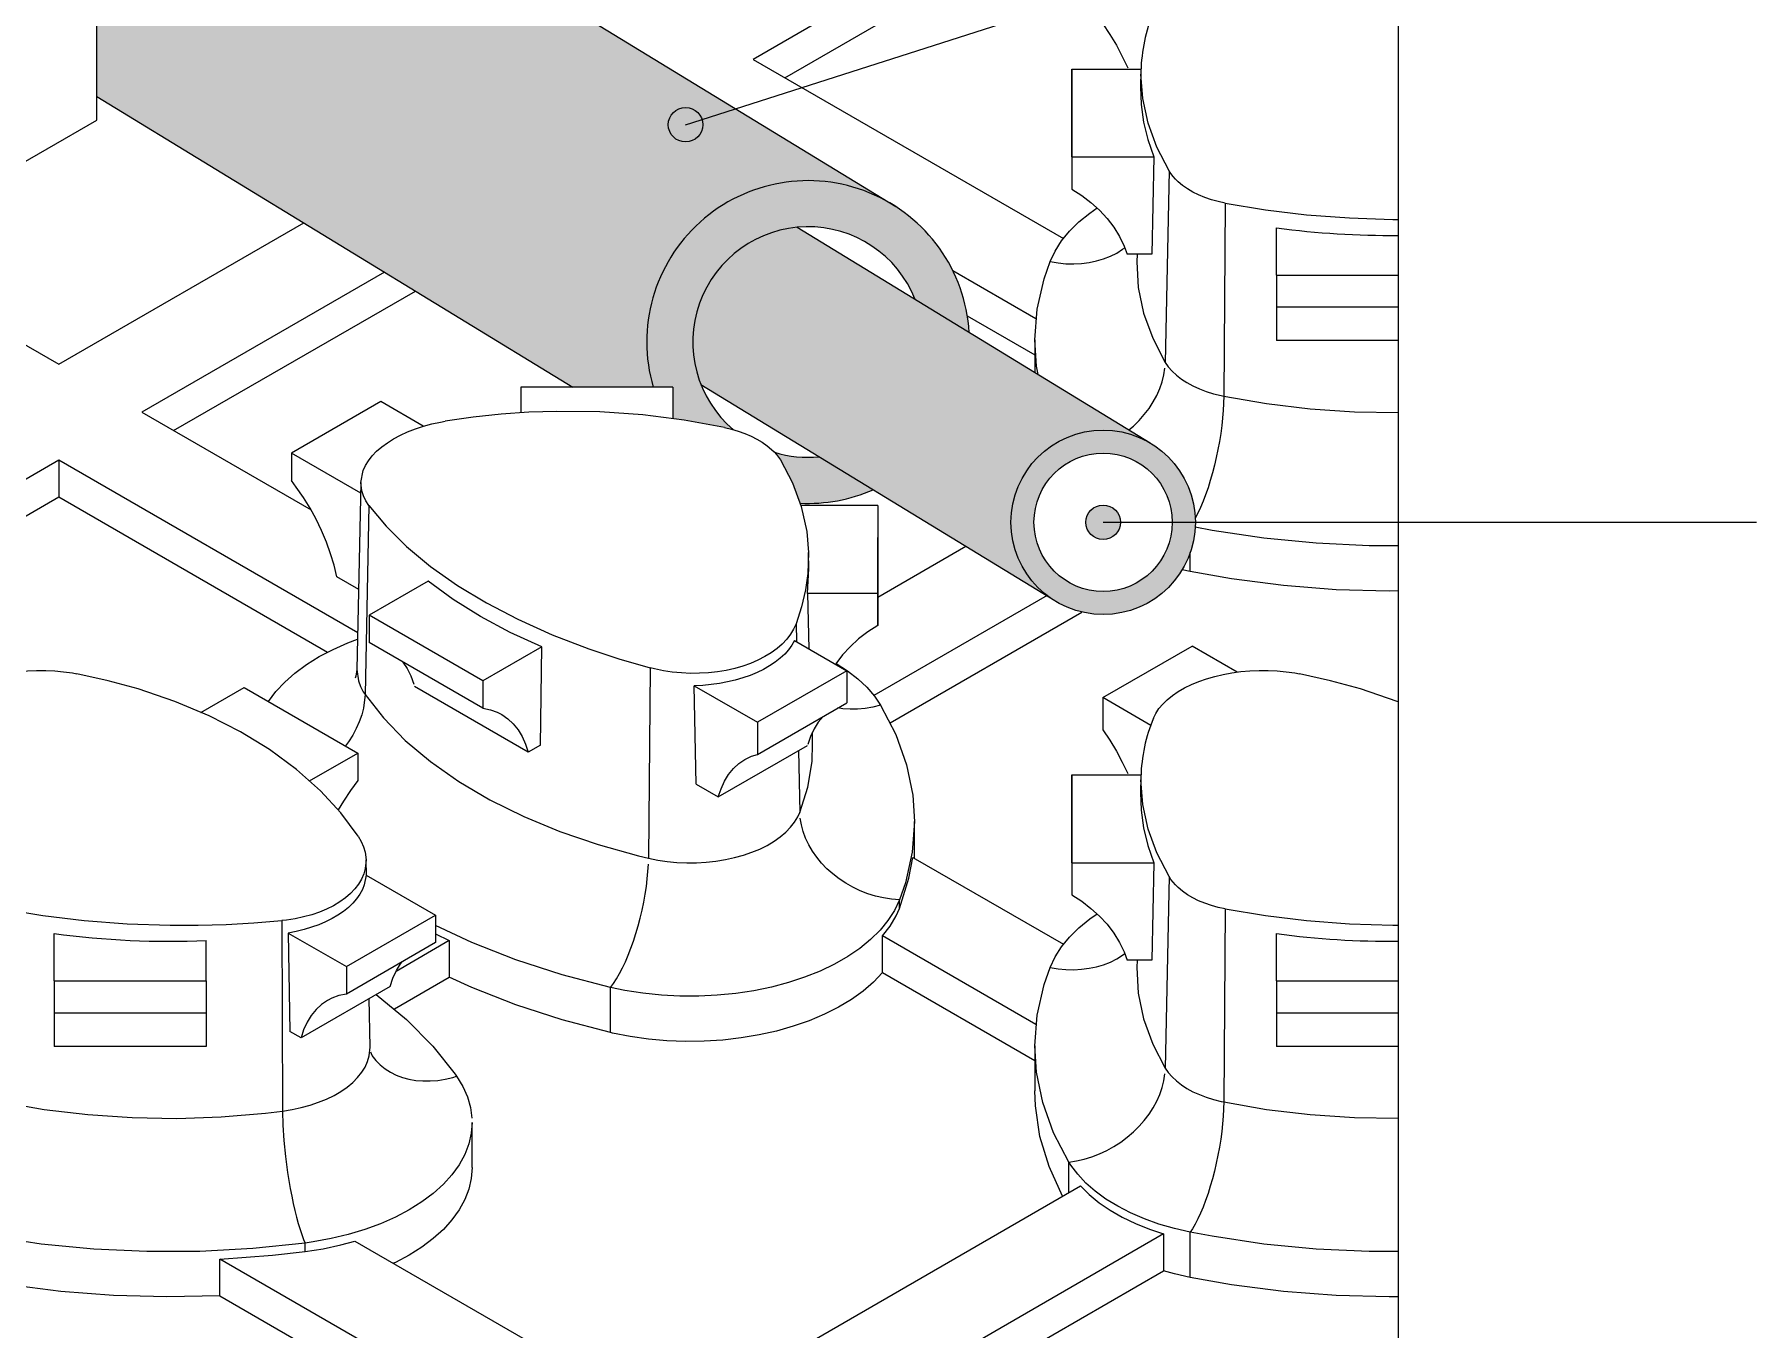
# Model space of a CAD drawing. Header units: millimetres. Extents: x 441156 to 441876, y 4514765 to 4515211.
# Drawn here: x 441490.625 to 441491.527, y 4514925.678 to 4514926.356 of the extents above; entities that cross this region are included whole.
import ezdxf

# ---------------------------------------------------------------- set-up
doc = ezdxf.new("R2010")
doc.units = ezdxf.units.MM
for name, color, linetype in [('Cassette', 7, 'Continuous'), ('Cornice', 7, 'Continuous'), ('Cornice_Testi', 7, 'Continuous')]:
    doc.layers.add(name, color=color, linetype=linetype)
doc.layers.add('Cornice_Tratteggi', color=7, linetype='Continuous', lineweight=5)

msp = doc.modelspace()

# ---------------------------------------------------------------- hatches: boundary and pattern name
at = {"layer": 'Cornice_Testi'}
h = msp.add_hatch(color=254, dxfattribs=at)
h.dxf.hatch_style = 1
h.paths.add_polyline_path([(441490.97496538, 4514926.30886572, 1), (441490.95685288, 4514926.30886572, 1)])
h = msp.add_hatch(color=254, dxfattribs=at)
h.dxf.hatch_style = 1
h.paths.add_polyline_path([(441491.19368663, 4514926.10058299, 1), (441491.17557413, 4514926.10058299, 1)])
at = {"layer": 'Cornice_Tratteggi'}
for points in [[(441490.70104579, 4514926.49507486, 0.261909253), (441490.65752341, 4514926.41768757), (441490.65752341, 4514926.3236666), (441490.90684705, 4514926.1713294), (441490.94893459, 4514926.1713294, -0.67590184), (441491.07226267, 4514926.26826066)], [(441491.20926739, 4514926.14212704), (441491.02433635, 4514926.25512025, 0.499216149), (441490.97392453, 4514926.17282419), (441491.16196316, 4514926.05793224, -0.277376647), (441491.13633038, 4514926.10058299, -0.581251018)]]:
    msp.add_hatch(color=254, dxfattribs=at).paths.add_polyline_path(points)
h = msp.add_hatch(dxfattribs=at)
h.set_pattern_fill('GRAVEL', color=254, scale=0.25)
h.set_pattern_definition([(228.0127875, (439122.133223, 4514998.425687), (-2, -2.25), [0.033634, -3.329772012]), (184.96974073, (439122.110723, 4514998.400687), (3, 0.25), [0.057717, -5.71398119]), (132.5104471, (439122.053223, 4514998.395687), (2.5, -2.75), [0.040697, -4.02900815]), (267.273689, (439121.955723, 4514998.333187), (0.25, 5), [0.0525595, -5.20338951]), (292.8336542, (439121.953223, 4514998.280687), (-1.25, 3), [0.05153875, -5.102343282]), (357.273689, (439121.973223, 4514998.233187), (-5, 0.25), [0.0525595, -5.20338951]), (37.69424047, (439122.0257235, 4514998.230687), (-3.25, -2.5), [0.06950725, -6.881212137]), (72.25532837, (439122.0807235, 4514998.273187), (1.75, 5.5), [0.065622, -6.496580374]), (121.4295656, (439122.100723, 4514998.335687), (-2, 3.25), [0.0527375, -5.221018277]), (175.2363583, (439122.073223, 4514998.380687), (2.75, -0.25), [0.060208, -2.950190645]), (222.3974378, (439122.0132235, 4514998.3856874), (-3, -2.75), [0.077862, -7.70834375]), (138.8140748, (439122.203223, 4514998.330687), (-1.75, 1.5), [0.02657525, -2.630961203]), (171.4692344, (439122.183223, 4514998.348187), (3.25, -0.5), [0.05055925, -5.005377854]), (225, (439122.13322, 4514998.35569), (-3e-17, -0.25), [0.03535525, -0.31819814]), (203.1985905, (439122.115723, 4514998.385687), (1.25, 0.5), [0.0190395, -1.884903776]), (291.8014095, (439122.098223, 4514998.378187), (-0.25, 0.75), [0.02692575, -1.319365452]), (30.9637565, (439122.108223, 4514998.353187), (0.75, 0.5), [0.04373225, -1.414005724]), (161.565051, (439122.14572, 4514998.37569), (0.5, -0.25), [0.03162275, -0.758946665]), (16.3895403, (439121.953223, 4514998.378187), (2.5, 0.75), [0.0443, -4.385711287]), (70.34617594, (439121.995723, 4514998.390687), (-1, -2.75), [0.03716525, -3.679351937]), (293.1985905, (439122.145723, 4514998.425687), (-0.5, 1.25), [0.03807875, -1.865864526]), (343.6104597, (439122.160723, 4514998.390687), (-2.5, 0.75), [0.0443, -4.385711287]), (339.4439548, (439121.953223, 4514998.223187), (-1.25, 0.5), [0.04272, -2.093280936]), (294.7751406, (439121.993223, 4514998.208187), (-1.25, 2.75), [0.0357945, -3.543660766]), (66.8014095, (439122.148223, 4514998.175687), (0.5, 1.25), [0.03807875, -1.865864526]), (17.35402464, (439122.163223, 4514998.210687), (-3.25, -1), [0.04190775, -4.148855904]), (69.4439548, (439122.025723, 4514998.175687), (-0.5, -1.25), [0.02136, -2.114640936]), (101.3099325, (439122.133223, 4514998.175687), (-0.25, 1), [0.0127475, -1.262007378]), (165.9637565, (439122.130723, 4514998.18819), (0.75, -0.25), [0.05153875, -0.979237656]), (186.00900596, (439122.080723, 4514998.200687), (2.5, 0.25), [0.0477625, -4.728480794]), (303.6900675, (439122.108223, 4514998.33069), (-0.25, 0.5), [0.0360555, -0.86533232]), (353.1572266, (439122.128223, 4514998.300687), (4.25, -0.5), [0.0629485, -6.231890656]), (60.9453959, (439122.190723, 4514998.293187), (-1, -1.75), [0.025739, -2.548168535]), (90, (439122.20322, 4514998.31569), (-0.25, 0.25), [0.015, -0.235]), (120.2564372, (439122.075723, 4514998.208187), (1, -1.75), [0.034731, -3.438379997]), (48.0127875, (439122.058223, 4514998.238187), (2, 2.25), [0.067268, -3.296138012]), (0, (439122.10322, 4514998.28819), (0.25, 0.25), [0.065, -0.185]), (325.3048465, (439122.168223, 4514998.288187), (2.5, -1.75), [0.0395285, -3.913318575]), (254.0546041, (439122.200723, 4514998.265687), (-0.25, -1), [0.0364005, -1.783626972]), (207.64597536, (439122.190723, 4514998.230687), (-4.75, -2.5), [0.05926625, -5.867368546]), (175.42607874, (439122.138223, 4514998.203187), (-3.25, 0.25), [0.06269975, -6.207268352])])
h.paths.add_polyline_path([(441489.03659931, 4514926.35061847), (441489.03659931, 4514926.07175896), (441491.33918857, 4514924.74237122), (441491.33918857, 4514925.02123073), (441491.15239329, 4514925.129076), (441491.0769623, 4514925.06374479, -0.180360974), (441491.07917294, 4514925.05781577, -1), (441491.06106044, 4514925.05781577, -0.694396922), (441491.0769623, 4514925.06374479), (441491.15239329, 4514925.129076)])
h = msp.add_hatch(color=254, dxfattribs=at)
h.paths.add_polyline_path([(441491.07599191, 4514926.26598209), (441491.07226267, 4514926.26826066, 0.67590184), (441490.94893459, 4514926.1713294), (441490.959233, 4514926.1713294), (441490.959233, 4514926.15484984), (441490.96511288, 4514926.15410688), (441490.98621179, 4514926.15021744), (441490.98989043, 4514926.14933158), (441490.99097833, 4514926.14900952, -1.27933006), (441491.08616918, 4514926.21734027), (441491.11444654, 4514926.20006275, 0.238566546)])
h.paths.add_polyline_path([(441491.0359449, 4514926.13492963, -0.09883213), (441491.01242496, 4514926.13727999), (441491.0134857, 4514926.13611699), (441491.01459934, 4514926.13470778), (441491.01556847, 4514926.13326852), (441491.02193057, 4514926.12130348), (441491.02591012, 4514926.11059586, 0.116673338), (441491.06417751, 4514926.11767945)])
h = msp.add_hatch(color=254, dxfattribs=at)
h.paths.add_polyline_path([(441491.23293038, 4514926.10058299, 1), (441491.13633038, 4514926.10058299, 1)])
h.paths.add_polyline_path([(441491.22085538, 4514926.10058299, 1), (441491.14840538, 4514926.10058299, 1)], flags=16)

# ---------------------------------------------------------------- linework, layer by layer
at = {"color": 254, "linetype": 'Continuous'}
for p, q in [((441490.959233, 4514926.1713294), (441490.879538, 4514926.1713294)), ((441490.879538, 4514926.1713294), (441490.879538, 4514926.15790729)), ((441490.959233, 4514926.1713294), (441490.959233, 4514926.15484984))]:
    msp.add_line(p, q, dxfattribs=at)
for points in [[(441490.98621179, 4514926.15021744, 0), (441490.96511288, 4514926.15410688, 0), (441490.94355951, 4514926.15683029, 0), (441490.92106021, 4514926.15839132, 0), (441490.89840162, 4514926.15868638, 0), (441490.88378615, 4514926.15820196, 0), (441490.86921769, 4514926.15719143, 0), (441490.85456154, 4514926.15563488, 0), (441490.8400444, 4514926.15354744, 0)], [(441490.7958604, 4514926.12149044, 0), (441490.79590215, 4514926.12233867, 0), (441490.79629206, 4514926.12501137, 0), (441490.79707844, 4514926.12767155, 0), (441490.79825514, 4514926.13029092, 0), (441490.79982122, 4514926.13285726, 0), (441490.8017672, 4514926.1353642, 0), (441490.80407055, 4514926.13778562, 0), (441490.80670877, 4514926.14009541, 0), (441490.80967458, 4514926.14228257, 0), (441490.81295469, 4514926.14434208, 0), (441490.81651286, 4514926.14625295, 0), (441490.82031286, 4514926.14799421, 0), (441490.82434502, 4514926.14955792, 0), (441490.82859092, 4514926.15094013, 0), (441490.83300475, 4514926.15212734, 0), (441490.83754072, 4514926.15310602, 0), (441490.8400444, 4514926.15354744, 0)], [(441490.98621179, 4514926.15021744, 0), (441490.98989043, 4514926.14933158, 0), (441490.99343629, 4514926.14828187, 0), (441490.99692021, 4514926.14703762, 0), (441491.00021218, 4514926.1456366, 0), (441491.0032037, 4514926.14413413, 0), (441491.00597059, 4514926.1425036, 0), (441491.0085624, 4514926.14070341, 0), (441491.01087722, 4514926.13879269, 0), (441491.0122481, 4514926.1374739, 0), (441491.0134857, 4514926.13611699, 0), (441491.01459934, 4514926.13470778, 0), (441491.01556847, 4514926.13326852, 0)], [(441491.01556847, 4514926.13326852, 0), (441491.02193057, 4514926.12130348, 0), (441491.02653012, 4514926.10892765, 0), (441491.02938311, 4514926.09585167, 0), (441491.03029448, 4514926.08475374, 0)], [(441490.79995632, 4514926.10947398, 0), (441490.79836653, 4514926.11191955, 0), (441490.79715578, 4514926.11445411, 0), (441490.79633492, 4514926.11705055, 0), (441490.79591485, 4514926.11968174, 0), (441490.7958604, 4514926.12149044, 0)], [(441490.79995632, 4514926.10947398, 0), (441490.80899805, 4514926.09855741, 0), (441490.81966363, 4514926.08796451, 0), (441490.8322636, 4514926.07748064, 0), (441490.84641504, 4514926.06749406, 0), (441490.86156114, 4514926.0583371, 0), (441490.8779709, 4514926.04978222, 0), (441490.89606206, 4514926.04167157, 0), (441490.91523859, 4514926.03431975, 0), (441490.93096716, 4514926.0291154, 0), (441490.94728303, 4514926.02441568, 0)], [(441491.03029448, 4514926.08475374, 0), (441491.03031533, 4514926.0825267, 0), (441491.02989115, 4514926.07384901, 0), (441491.02866642, 4514926.06513454, 0), (441491.02661384, 4514926.05630139, 0), (441491.02375165, 4514926.04748503, 0)], [(441491.02375165, 4514926.04748503, 0), (441491.02250189, 4514926.04468393, 0), (441491.02086386, 4514926.04195508, 0), (441491.01885671, 4514926.03932687, 0), (441491.01649962, 4514926.03682769, 0), (441491.01379664, 4514926.03446814, 0), (441491.01076168, 4514926.03225517, 0), (441491.00742846, 4514926.03021141, 0), (441491.00383068, 4514926.02835945, 0), (441490.99998141, 4514926.02670971, 0), (441490.99589475, 4514926.0252641, 0), (441490.99161502, 4514926.02403679, 0), (441490.98718656, 4514926.02304195, 0), (441490.98262584, 4514926.02228632, 0), (441490.97794885, 4514926.02176917, 0), (441490.97320543, 4514926.02149463, 0), (441490.96844544, 4514926.02146685, 0), (441490.96368407, 4514926.02168901, 0), (441490.95894028, 4514926.02215727, 0), (441490.95426381, 4514926.02286534, 0), (441490.94970441, 4514926.02380693, 0), (441490.94728303, 4514926.02441568, 0)]]:
    msp.add_polyline3d(points, dxfattribs=at)
at = {"layer": 'Cassette', "color": 5}
for p, q in [((441490.96590913, 4514926.30886572), (441491.43328281, 4514926.45848003)), ((441491.18463038, 4514926.10058299), (441491.52691376, 4514926.10058299))]:
    msp.add_line(p, q, dxfattribs=at)
at = {"layer": 'Cornice', "color": 254}
for p, q in [((441491.33918857, 4514927.91571795), (441491.33918857, 4514924.74237122)), ((441490.70104579, 4514926.49507486), (441491.07599191, 4514926.26598209)), ((441490.65752341, 4514926.31123973), (441490.65752341, 4514926.41768757)), ((441490.65752341, 4514926.3236666), (441490.90684705, 4514926.1713294)), ((441490.36543076, 4514926.14260158), (441490.65752341, 4514926.31123973)), ((441491.02433635, 4514926.25512025), (441491.20926739, 4514926.14212704)), ((441490.97392453, 4514926.17282419), (441491.15702264, 4514926.06095091))]:
    msp.add_line(p, q, dxfattribs=at)
at = {"layer": 'Cornice', "color": 254, "linetype": 'Continuous'}
for p, q in [((441491.21630563, 4514926.46722618), (441491.00126545, 4514926.34307387)), ((441491.0179154, 4514926.33346111), (441491.21630563, 4514926.44800066)), ((441491.00126545, 4514926.34307387), (441491.16379654, 4514926.24923741)), ((441491.16821641, 4514926.33799635), (441491.16821587, 4514926.32115755)), ((441491.16821641, 4514926.29198486), (441491.16821641, 4514926.33799635)), ((441491.16821641, 4514926.33799635), (441491.2045733, 4514926.33799557)), ((441491.20445655, 4514926.33694131), (441491.20428072, 4514926.32871746)), ((441491.16821587, 4514926.32115755), (441491.16821587, 4514926.27514607)), ((441491.16821641, 4514926.29198486), (441491.16821587, 4514926.27514607)), ((441491.16821641, 4514926.29198486), (441491.2111927, 4514926.29198394)), ((441491.2111927, 4514926.29198394), (441491.21007292, 4514926.2409627)), ((441491.21918456, 4514926.28472304), (441491.21716607, 4514926.18435467)), ((441491.24854124, 4514926.26777412), (441491.24783947, 4514926.16664555)), ((441490.63753326, 4514926.18335643), (441490.76588319, 4514926.25745858)), ((441491.27552003, 4514926.23003369), (441491.27552003, 4514926.2548449)), ((441490.53677708, 4514926.24152747), (441490.63753326, 4514926.18335643)), ((441491.21007292, 4514926.2409627), (441491.19725627, 4514926.2409627)), ((441491.20240457, 4514926.2409627), (441491.20232163, 4514926.23708322)), ((441490.80819527, 4514926.23160582), (441490.68107866, 4514926.15821572)), ((441491.14945477, 4514926.20723613), (441491.1058867, 4514926.23238993)), ((441490.69772861, 4514926.14860296), (441490.82437365, 4514926.2217208)), ((441491.27552003, 4514926.23003369), (441491.27552003, 4514926.21319458)), ((441491.27552003, 4514926.23003369), (441491.33918857, 4514926.23003369)), ((441491.33918857, 4514926.21319458), (441491.27552003, 4514926.21319458)), ((441491.27552003, 4514926.21319458), (441491.27552003, 4514926.19577754)), ((441491.11346819, 4514926.20878727), (441491.14887678, 4514926.1883443)), ((441491.14887678, 4514926.1961117), (441491.14887678, 4514926.17902581)), ((441491.33918857, 4514926.19577754), (441491.27552003, 4514926.19577754)), ((441490.68107866, 4514926.15821572), (441490.76970264, 4514926.10704913)), ((441490.80618344, 4514926.16381007), (441490.75943617, 4514926.13682078)), ((441490.82851607, 4514926.15091577), (441490.80618344, 4514926.16381007)), ((441490.63753326, 4514926.13307501), (441490.42414202, 4514926.00987471)), ((441490.79417459, 4514926.04263896), (441490.63753326, 4514926.13307501)), ((441490.63753326, 4514926.13307501), (441490.63753326, 4514926.11384949)), ((441490.75943617, 4514926.13682078), (441490.75943584, 4514926.12244177)), ((441490.79574002, 4514926.11585984), (441490.75943617, 4514926.13682078)), ((441490.43273752, 4514925.99561174), (441490.63753326, 4514926.11384949)), ((441490.63753326, 4514926.11384949), (441490.77831307, 4514926.032571)), ((441490.79586045, 4514926.12149244), (441490.79376448, 4514926.02345652)), ((441490.79995632, 4514926.10947398), (441490.79799946, 4514926.01037622)), ((441491.06653662, 4514926.10937822), (441491.02636298, 4514926.10937737)), ((441491.06653662, 4514926.10937822), (441491.06653662, 4514926.06336674)), ((441491.06653662, 4514926.10937822), (441491.06653716, 4514926.09253943)), ((441491.06653716, 4514926.04652794), (441491.06653716, 4514926.09253943)), ((441491.06653716, 4514926.06132326), (441491.11274795, 4514926.08800282)), ((441491.03047231, 4514926.07643614), (441491.03029462, 4514926.08474714)), ((441491.23029538, 4514926.07478809), (441491.23029538, 4514926.08484774)), ((441490.79466251, 4514926.06546054), (441490.78317232, 4514926.07209434)), ((441490.83104783, 4514926.06975402), (441490.80018168, 4514926.05193454)), ((441491.02978773, 4514926.06336595), (441491.03047231, 4514926.07643614)), ((441491.06653662, 4514926.06336674), (441491.02978773, 4514926.06336595)), ((441491.02978773, 4514926.06336595), (441491.03040959, 4514926.03435358)), ((441491.15524019, 4514926.06225407), (441491.0645156, 4514926.00987471)), ((441491.06653662, 4514926.06336674), (441491.06653716, 4514926.04652794)), ((441490.80018168, 4514926.05193454), (441490.80018135, 4514926.03755536)), ((441490.85973642, 4514926.01755093), (441490.80018168, 4514926.05193454)), ((441491.07311109, 4514925.99561174), (441491.17351498, 4514926.0535794)), ((441491.02375165, 4514926.04748503), (441491.02394709, 4514926.03808448)), ((441490.85973609, 4514926.00317174), (441490.80018135, 4514926.03755536)), ((441490.89060257, 4514926.0353704), (441490.85973642, 4514926.01755093)), ((441490.88982146, 4514925.98389806), (441490.89060257, 4514926.0353704)), ((441491.02302916, 4514926.03861442), (441491.05031016, 4514926.0228647)), ((441491.18444287, 4514926.00878258), (441491.23119014, 4514926.03577187)), ((441491.25484862, 4514926.02211205), (441491.23119014, 4514926.03577187)), ((441490.94728303, 4514926.02441568), (441490.94649706, 4514925.92464192)), ((441491.05031016, 4514926.0228647), (441491.00356289, 4514925.99587541)), ((441491.05031016, 4514926.0228647), (441491.05031054, 4514926.00602544)), ((441490.71200515, 4514926.00102559), (441490.73464303, 4514926.01409614)), ((441490.73464303, 4514926.01409614), (441490.79419777, 4514925.97971253)), ((441490.88347257, 4514925.98023256), (441490.82391783, 4514926.01461618)), ((441490.85973642, 4514926.01755093), (441490.85973609, 4514926.00317174)), ((441490.97044585, 4514926.01499436), (441491.00356289, 4514925.99587541)), ((441490.97149136, 4514925.96336933), (441490.97044585, 4514926.01499436)), ((441491.00356328, 4514925.97903615), (441491.05031054, 4514926.00602544)), ((441491.18444287, 4514926.00878258), (441491.18444249, 4514925.99194376)), ((441491.20964383, 4514925.99423217), (441491.18444287, 4514926.00878258)), ((441491.00356289, 4514925.99587541), (441491.00356328, 4514925.97903615)), ((441491.0324314, 4514925.98480191), (441491.0323075, 4514925.99059746)), ((441490.76892844, 4514925.96512265), (441490.79419777, 4514925.97971253)), ((441490.79419777, 4514925.97971253), (441490.7941981, 4514925.96533372)), ((441490.88982146, 4514925.98389806), (441490.88347257, 4514925.98023256)), ((441490.98302861, 4514925.95670836), (441491.02977588, 4514925.98369765)), ((441491.02513358, 4514925.98101744), (441491.0258066, 4514925.94864712)), ((441490.97149136, 4514925.96336933), (441490.98302861, 4514925.95670836)), ((441491.16821641, 4514925.96828005), (441491.16821587, 4514925.95144125)), ((441491.16821641, 4514925.92226856), (441491.16821641, 4514925.96828005)), ((441491.16821641, 4514925.96828005), (441491.2045733, 4514925.96827927)), ((441491.20445655, 4514925.967225), (441491.20428072, 4514925.95900116)), ((441491.16821587, 4514925.95144125), (441491.16821587, 4514925.90542977)), ((441491.08587625, 4514925.92450797), (441491.08587625, 4514925.94383039)), ((441490.79869027, 4514925.91575608), (441490.79851839, 4514925.92379546)), ((441491.08491639, 4514925.92506214), (441491.16379654, 4514925.87952111)), ((441490.79862436, 4514925.91579413), (441490.83494328, 4514925.89482669)), ((441491.16821641, 4514925.92226856), (441491.16821587, 4514925.90542977)), ((441491.16821641, 4514925.92226856), (441491.2111927, 4514925.92226764)), ((441491.2111927, 4514925.92226764), (441491.21007292, 4514925.8712464)), ((441491.21918456, 4514925.91500674), (441491.21716607, 4514925.81463837)), ((441491.07790652, 4514925.89832338), (441491.07790652, 4514925.90276004)), ((441491.24854124, 4514925.89805782), (441491.24783947, 4514925.79692924)), ((441490.75433505, 4514925.89193879), (441490.75480135, 4514925.79218368)), ((441490.78819601, 4514925.8678374), (441490.83494328, 4514925.89482669)), ((441490.83494328, 4514925.89482669), (441490.83494361, 4514925.8804473)), ((441490.63514645, 4514925.86031738), (441490.63514645, 4514925.8851286)), ((441490.71484145, 4514925.86031738), (441490.71484145, 4514925.88153338)), ((441490.75771313, 4514925.88543561), (441490.75859023, 4514925.83390764)), ((441490.75771313, 4514925.88543561), (441490.78819601, 4514925.8678374)), ((441490.83494361, 4514925.8804473), (441490.78819634, 4514925.85345802)), ((441490.84210615, 4514925.88146779), (441490.81421198, 4514925.86536323)), ((441490.84210615, 4514925.88146779), (441490.84210615, 4514925.86224226)), ((441491.06905831, 4514925.86471078), (441491.06905831, 4514925.8839363)), ((441491.14945477, 4514925.83751983), (441491.06905831, 4514925.8839363)), ((441491.27552003, 4514925.86031738), (441491.27552003, 4514925.8851286)), ((441491.21007292, 4514925.8712464), (441491.19725627, 4514925.8712464)), ((441491.20240457, 4514925.8712464), (441491.20232163, 4514925.86736692)), ((441490.63514645, 4514925.86031738), (441490.63514645, 4514925.84347828)), ((441490.63514645, 4514925.86031738), (441490.71484145, 4514925.86031738)), ((441490.71484145, 4514925.86031738), (441490.71484145, 4514925.84347828)), ((441490.78819601, 4514925.8678374), (441490.78819634, 4514925.85345802)), ((441490.81338677, 4514925.84566128), (441490.84210615, 4514925.86224226)), ((441491.06905831, 4514925.86471078), (441491.14887678, 4514925.818628)), ((441491.27552003, 4514925.86031738), (441491.27552003, 4514925.84347828)), ((441491.27552003, 4514925.86031738), (441491.33918857, 4514925.86031738)), ((441490.81120713, 4514925.85750813), (441490.76445986, 4514925.83051884)), ((441490.92658519, 4514925.83329631), (441490.92658519, 4514925.85695849)), ((441490.71484145, 4514925.84347828), (441490.63514645, 4514925.84347828)), ((441490.63514645, 4514925.84347828), (441490.63514645, 4514925.82606123)), ((441490.71484145, 4514925.84347828), (441490.71484145, 4514925.82606123)), ((441490.80061497, 4514925.82573087), (441490.80007302, 4514925.85107991)), ((441491.33918857, 4514925.84347828), (441491.27552003, 4514925.84347828)), ((441491.27552003, 4514925.84347828), (441491.27552003, 4514925.82606123)), ((441490.76445986, 4514925.83051884), (441490.75859023, 4514925.83390764)), ((441490.71484145, 4514925.82606123), (441490.63514645, 4514925.82606123)), ((441491.14887678, 4514925.8263954), (441491.14887678, 4514925.80273322)), ((441491.33918857, 4514925.82606123), (441491.27552003, 4514925.82606123)), ((441490.85404388, 4514925.76258788), (441490.85404388, 4514925.78625007)), ((441491.16670446, 4514925.74943802), (441491.16670446, 4514925.76544785)), ((441490.95772005, 4514925.62878197), (441491.17276023, 4514925.75293429)), ((441491.21630563, 4514925.72779358), (441491.00126545, 4514925.60364127)), ((441491.21630563, 4514925.72779358), (441491.21630563, 4514925.70856805)), ((441491.23029538, 4514925.70507179), (441491.23029538, 4514925.72873397)), ((441490.76662368, 4514925.71860588), (441490.76662368, 4514925.72304254)), ((441490.79270686, 4514925.72405147), (441490.95772005, 4514925.62878197)), ((441490.91417464, 4514925.60364127), (441490.7219286, 4514925.7146335)), ((441490.7219286, 4514925.69540798), (441490.7219286, 4514925.7146335)), ((441491.0179154, 4514925.5940285), (441491.21630563, 4514925.70856805)), ((441490.7219286, 4514925.69540798), (441490.89752469, 4514925.5940285))]:
    msp.add_line(p, q, dxfattribs=at)
for points in [[(441491.18444249, 4514926.36166006, 0), (441491.18813094, 4514926.35618057, 0), (441491.1915525, 4514926.35049671, 0), (441491.19468114, 4514926.34465175, 0), (441491.19749304, 4514926.33869015, 0), (441491.19779659, 4514926.33799572, 0)], [(441491.21918456, 4514926.28472304, 0), (441491.21282246, 4514926.2971207, 0), (441491.20822291, 4514926.3096323, 0), (441491.20536992, 4514926.32253603, 0), (441491.2044377, 4514926.33537469, 0), (441491.20445662, 4514926.33694485, 0)], [(441491.20428072, 4514926.32871746, 0), (441491.20456609, 4514926.31946053, 0), (441491.20581682, 4514926.31023032, 0), (441491.20802837, 4514926.30106036, 0), (441491.2111927, 4514926.29198394, 0)], [(441491.24854124, 4514926.26777412, 0), (441491.2448626, 4514926.26856482, 0), (441491.24131674, 4514926.26953786, 0), (441491.23783282, 4514926.27072314, 0), (441491.23454085, 4514926.27208576, 0), (441491.23154933, 4514926.27357096, 0), (441491.22878244, 4514926.27520402, 0), (441491.22619063, 4514926.27702757, 0), (441491.22387581, 4514926.27898244, 0), (441491.22250493, 4514926.28034176, 0), (441491.22126733, 4514926.28174806, 0), (441491.22015369, 4514926.28321617, 0), (441491.21918456, 4514926.28472304, 0)], [(441491.16821587, 4514926.27514607, 0), (441491.17343213, 4514926.27179609, 0), (441491.17827096, 4514926.26808765, 0), (441491.18269552, 4514926.26404898, 0), (441491.18667214, 4514926.25971082, 0), (441491.19017056, 4514926.25510618, 0), (441491.19316416, 4514926.2502701, 0), (441491.19563015, 4514926.24523939, 0), (441491.19725627, 4514926.2409627, 0)], [(441491.24854124, 4514926.26777412, 0), (441491.26964015, 4514926.2643173, 0), (441491.29119352, 4514926.26172966, 0), (441491.31369282, 4514926.25999638, 0), (441491.33635141, 4514926.25921501, 0), (441491.33918857, 4514926.25921606, 0)], [(441491.15684651, 4514926.23718205, 0), (441491.1594283, 4514926.24263637, 0), (441491.16282365, 4514926.24794002, 0), (441491.16700672, 4514926.25305264, 0), (441491.17194566, 4514926.25793532, 0), (441491.1776029, 4514926.2625509, 0), (441491.18144868, 4514926.2652604, 0)], [(441491.15684651, 4514926.23718205, 0), (441491.16100203, 4514926.2364667, 0), (441491.16515953, 4514926.23605498, 0), (441491.16928738, 4514926.23595001, 0), (441491.17335414, 4514926.23615261, 0), (441491.17732888, 4514926.23666122, 0), (441491.18118135, 4514926.23747198, 0), (441491.18488222, 4514926.23857871, 0), (441491.18840333, 4514926.239973, 0), (441491.19171788, 4514926.24164423, 0), (441491.19480064, 4514926.24357968, 0), (441491.19597008, 4514926.24442957, 0)], [(441491.14887678, 4514926.1961117, 0), (441491.15008372, 4514926.21217922, 0), (441491.15369545, 4514926.22812609, 0), (441491.15684651, 4514926.23718205, 0)], [(441491.20232163, 4514926.23708322, 0), (441491.20305318, 4514926.22358961, 0), (441491.20581895, 4514926.21018415, 0), (441491.21059787, 4514926.19696888, 0), (441491.21716607, 4514926.18435467, 0)], [(441491.15066283, 4514926.17793454, 0), (441491.14976977, 4514926.18228766, 0), (441491.14887678, 4514926.1961117, 0)], [(441491.19810957, 4514926.14894449, 0), (441491.20047927, 4514926.1509743, 0), (441491.2034651, 4514926.15391295, 0), (441491.2062037, 4514926.15701804, 0), (441491.20867425, 4514926.16026592, 0), (441491.21085793, 4514926.16363189, 0), (441491.21273812, 4514926.16709031, 0), (441491.21430052, 4514926.17061488, 0), (441491.21553324, 4514926.17417877, 0), (441491.21642689, 4514926.17775485, 0), (441491.21697467, 4514926.18131591, 0), (441491.21716607, 4514926.18435467, 0)], [(441491.21716607, 4514926.18435467, 0), (441491.21876983, 4514926.18202452, 0), (441491.22071924, 4514926.17978393, 0), (441491.22299947, 4514926.17764997, 0), (441491.22559317, 4514926.17563886, 0), (441491.22848059, 4514926.17376592, 0), (441491.23163977, 4514926.17204539, 0), (441491.23504665, 4514926.17049038, 0), (441491.23867531, 4514926.16911272, 0), (441491.24249814, 4514926.16792289, 0), (441491.24648603, 4514926.16692995, 0), (441491.24783947, 4514926.16664555, 0)], [(441491.24783947, 4514926.16664555, 0), (441491.24775394, 4514926.16302657, 0), (441491.24754685, 4514926.15923751, 0), (441491.24721979, 4514926.15530721, 0), (441491.24677525, 4514926.15126556, 0), (441491.24621659, 4514926.14714334, 0), (441491.24554809, 4514926.14297191, 0), (441491.24477481, 4514926.13878302, 0), (441491.24390266, 4514926.13460856, 0), (441491.24293827, 4514926.13048028, 0), (441491.24188897, 4514926.12642962, 0), (441491.24076275, 4514926.1224874, 0), (441491.23956819, 4514926.11868362, 0), (441491.23831438, 4514926.11504722, 0), (441491.23701085, 4514926.1116059, 0), (441491.23566753, 4514926.10838583, 0), (441491.23429464, 4514926.10541152, 0), (441491.23290263, 4514926.10270561, 0), (441491.23288504, 4514926.10267526, 0)], [(441491.24783947, 4514926.16664555, 0), (441491.2702399, 4514926.16277263, 0), (441491.29313974, 4514926.16004162, 0), (441491.31636472, 4514926.15847329, 0), (441491.33918857, 4514926.15808885, 0)], [(441490.78317232, 4514926.07209434, 0), (441490.78174703, 4514926.07807992, 0), (441490.77993748, 4514926.08412427, 0), (441490.77775746, 4514926.09018137, 0), (441490.77522355, 4514926.09620513, 0), (441490.77235504, 4514926.10214971, 0), (441490.76917375, 4514926.10796986, 0), (441490.76570391, 4514926.11362129, 0), (441490.76197191, 4514926.11906099, 0), (441490.75943584, 4514926.12244177, 0)], [(441491.33918857, 4514926.08834037, 0), (441491.323999, 4514926.08828395, 0), (441491.29623246, 4514926.08957317, 0), (441491.26876349, 4514926.09224539, 0), (441491.24179836, 4514926.09628054, 0), (441491.23285947, 4514926.09796663, 0)], [(441490.89060257, 4514926.0353704, 0), (441490.87397968, 4514926.04291045, 0), (441490.85844854, 4514926.05119013, 0), (441490.84410761, 4514926.06015693, 0), (441490.83104783, 4514926.06975402, 0)], [(441491.23029538, 4514926.07478809, 0), (441491.22606301, 4514926.07575906, 0)], [(441491.33918857, 4514926.0646035, 0), (441491.33446718, 4514926.06449712, 0), (441491.30664265, 4514926.06526358, 0), (441491.27903752, 4514926.0674179, 0), (441491.25185907, 4514926.07094391, 0), (441491.23029538, 4514926.07478809, 0)], [(441491.06653716, 4514926.04652794, 0), (441491.0613209, 4514926.04317796, 0), (441491.05648207, 4514926.03946953, 0), (441491.05205751, 4514926.03543086, 0), (441491.04808089, 4514926.0310927, 0), (441491.04458247, 4514926.02648805, 0), (441491.04442713, 4514926.02626105, 0)], [(441490.74745947, 4514926.00669664, 0), (441490.7512895, 4514926.01190066, 0), (441490.75589055, 4514926.01689215, 0), (441490.7612276, 4514926.02163314, 0), (441490.76726005, 4514926.02608752, 0), (441490.77394197, 4514926.03022141, 0), (441490.78122251, 4514926.03400335, 0), (441490.78904627, 4514926.03740454, 0), (441490.79410313, 4514926.03929625, 0)], [(441491.02302916, 4514926.03861442, 0), (441491.02161742, 4514926.03617952, 0), (441491.01988048, 4514926.03381573, 0), (441491.01782896, 4514926.03153752, 0), (441491.01547539, 4514926.02935881, 0), (441491.01283417, 4514926.02729292, 0), (441491.00992145, 4514926.02535248, 0), (441491.00675503, 4514926.02354935, 0), (441491.00335427, 4514926.02189456, 0), (441490.99973996, 4514926.02039823, 0), (441490.99593421, 4514926.01906951, 0), (441490.99196028, 4514926.01791651, 0), (441490.98784247, 4514926.01694629, 0), (441490.98360595, 4514926.01616478, 0), (441490.97927663, 4514926.01557676, 0), (441490.97488097, 4514926.01518582, 0), (441490.97044585, 4514926.01499436, 0)], [(441490.57062781, 4514925.99800119, 0), (441490.57187756, 4514926.00051342, 0), (441490.57351559, 4514926.00297689, 0), (441490.57552274, 4514926.00536591, 0), (441490.57787983, 4514926.00765479, 0), (441490.58058281, 4514926.00983402, 0), (441490.58361777, 4514926.01189698, 0), (441490.58695099, 4514926.01382249, 0), (441490.59054877, 4514926.01558936, 0), (441490.59439804, 4514926.01718795, 0), (441490.5984847, 4514926.01861603, 0), (441490.60276443, 4514926.01985944, 0), (441490.60719289, 4514926.02090404, 0), (441490.61175361, 4514926.02174324, 0), (441490.61643061, 4514926.02237707, 0), (441490.62117402, 4514926.0228, 0), (441490.62593401, 4514926.02300646, 0), (441490.63069539, 4514926.02299307, 0), (441490.63543917, 4514926.02276247, 0), (441490.64011564, 4514926.0223183, 0), (441490.64467504, 4514926.02166417, 0), (441490.64709642, 4514926.02122113, 0)], [(441490.7937645, 4514926.02345716, 0), (441490.79375352, 4514926.02313295, 0), (441490.79351904, 4514926.02122939, 0), (441490.79318157, 4514926.01997176, 0), (441490.79288813, 4514926.01923304, 0), (441490.79273673, 4514926.01893888, 0), (441490.79272959, 4514926.01892702, 0)], [(441490.79376448, 4514926.02345652, 0), (441490.79392507, 4514926.02049446, 0), (441490.7945322, 4514926.01755176, 0), (441490.79558125, 4514926.0146508, 0), (441490.79706423, 4514926.01181366, 0), (441490.79799946, 4514926.01037622, 0)], [(441490.81782397, 4514926.02736948, 0), (441490.82010551, 4514926.02395159, 0), (441490.82202097, 4514926.02011074, 0), (441490.82355577, 4514926.01587617, 0), (441490.82391783, 4514926.01461618, 0)], [(441491.0447036, 4514926.02666355, 0), (441491.05067922, 4514926.02277526, 0), (441491.05604513, 4514926.01860108, 0), (441491.06076048, 4514926.01417278, 0), (441491.0647894, 4514926.00952406, 0), (441491.06804857, 4514926.00477794, 0)], [(441491.21100138, 4514925.99800119, 0), (441491.21225114, 4514926.00051342, 0), (441491.21388917, 4514926.00297689, 0), (441491.21589632, 4514926.00536591, 0), (441491.21825341, 4514926.00765479, 0), (441491.22095639, 4514926.00983402, 0), (441491.22399135, 4514926.01189698, 0), (441491.22732457, 4514926.01382249, 0), (441491.23092235, 4514926.01558936, 0), (441491.23477162, 4514926.01718795, 0), (441491.23885828, 4514926.01861603, 0), (441491.24313801, 4514926.01985944, 0), (441491.24756647, 4514926.02090404, 0), (441491.25212719, 4514926.02174324, 0), (441491.25680418, 4514926.02237707, 0), (441491.2615476, 4514926.0228, 0), (441491.26630759, 4514926.02300646, 0), (441491.27106896, 4514926.02299307, 0), (441491.27581275, 4514926.02276247, 0), (441491.28048922, 4514926.0223183, 0), (441491.28504862, 4514926.02166417, 0), (441491.28747, 4514926.02122113, 0)], [(441490.79442313, 4514925.93616283, 0), (441490.7853814, 4514925.94837307, 0), (441490.77471582, 4514925.95997273, 0), (441490.76211585, 4514925.97118484, 0), (441490.74796441, 4514925.98158348, 0), (441490.73281831, 4514925.990834, 0), (441490.71640855, 4514925.99918035, 0), (441490.69831739, 4514926.00676144, 0), (441490.67914086, 4514926.01326911, 0), (441490.66341229, 4514926.01759342, 0), (441490.64709642, 4514926.02122113, 0)], [(441491.33918857, 4514926.00655292, 0), (441491.33869097, 4514926.00676144, 0), (441491.31951444, 4514926.01326911, 0), (441491.30378587, 4514926.01759342, 0), (441491.28747, 4514926.02122113, 0)], [(441490.79799946, 4514926.01037622, 0), (441490.79775778, 4514926.00684324, 0), (441490.79717261, 4514926.00326237, 0), (441490.79624843, 4514925.99966086, 0), (441490.79499225, 4514925.99606614, 0), (441490.79341364, 4514925.99250555, 0), (441490.79152461, 4514925.9890062, 0), (441490.78933954, 4514925.98559471, 0), (441490.78776185, 4514925.98342827, 0)], [(441490.79799946, 4514926.01037622, 0), (441490.80763165, 4514925.99810713, 0), (441490.81907932, 4514925.98636941, 0), (441490.83225536, 4514925.97525239, 0), (441490.84705947, 4514925.96484067, 0), (441490.863379, 4514925.9552135, 0), (441490.88108975, 4514925.94644415, 0), (441490.90005692, 4514925.93859935, 0), (441490.92013615, 4514925.93173881, 0), (441490.94117465, 4514925.92591474, 0), (441490.94649706, 4514925.92464192, 0)], [(441491.06804857, 4514926.00477794, 0), (441491.06402372, 4514926.0037991, 0), (441491.05999696, 4514926.00312377, 0), (441491.05599892, 4514926.00275708, 0), (441491.05206003, 4514926.00270181, 0), (441491.04821028, 4514926.00295841, 0), (441491.04561892, 4514926.00331675, 0)], [(441491.06804857, 4514926.00477794, 0), (441491.0760477, 4514925.98937266, 0), (441491.08170676, 4514925.97362541, 0), (441491.08498326, 4514925.95765443, 0), (441491.08587625, 4514925.94383039, 0)], [(441490.85973609, 4514926.00317174, 0), (441490.8636224, 4514926.00237837, 0), (441490.86726469, 4514926.00106455, 0), (441490.86959443, 4514925.99987501, 0)], [(441490.86959443, 4514925.99987501, 0), (441490.8727648, 4514925.99771035, 0), (441490.87562155, 4514925.99506078, 0), (441490.87814296, 4514925.99194646, 0), (441490.88030984, 4514925.98839108, 0), (441490.88210569, 4514925.9844217, 0), (441490.88347257, 4514925.98023256, 0)], [(441491.03800014, 4514925.99891809, 0), (441491.03543144, 4514925.99586632, 0), (441491.03321479, 4514925.99237003, 0), (441491.03136707, 4514925.98845584, 0), (441491.02990234, 4514925.98415353, 0), (441491.02977588, 4514925.98369765, 0)], [(441491.18444249, 4514925.99194376, 0), (441491.18813094, 4514925.98646427, 0), (441491.1915525, 4514925.98078041, 0), (441491.19468114, 4514925.97493544, 0), (441491.19749304, 4514925.96897385, 0), (441491.19779659, 4514925.96827941, 0)], [(441490.99690675, 4514925.9763508, 0), (441491.00036659, 4514925.97801406, 0), (441491.00356328, 4514925.97903615, 0)], [(441491.0258066, 4514925.94864712, 0), (441491.0299815, 4514925.96193043, 0), (441491.03213527, 4514925.97537326, 0), (441491.0324314, 4514925.98480191, 0)], [(441490.98302861, 4514925.95670836, 0), (441490.98445391, 4514925.96104818, 0), (441490.98626345, 4514925.96500306, 0), (441490.98844347, 4514925.96854292, 0), (441490.99097738, 4514925.9716408, 0), (441490.99384589, 4514925.97427314, 0), (441490.99690675, 4514925.9763508, 0)], [(441490.7941981, 4514925.96533372, 0), (441490.79031179, 4514925.96005286, 0), (441490.78666951, 4514925.95453334, 0), (441490.78393059, 4514925.94993983, 0)], [(441491.21918456, 4514925.91500674, 0), (441491.21282246, 4514925.92740439, 0), (441491.20822291, 4514925.939916, 0), (441491.20536992, 4514925.95281973, 0), (441491.2044377, 4514925.96565839, 0), (441491.20445662, 4514925.96722855, 0)], [(441491.20428072, 4514925.95900116, 0), (441491.20456609, 4514925.94974423, 0), (441491.20581682, 4514925.94051402, 0), (441491.20802837, 4514925.93134406, 0), (441491.2111927, 4514925.92226764, 0)], [(441490.94649706, 4514925.92464192, 0), (441490.95133913, 4514925.92365839, 0), (441490.95631125, 4514925.92292225, 0), (441490.96137557, 4514925.92243911, 0), (441490.96649356, 4514925.92221263, 0), (441490.97162626, 4514925.92224455, 0), (441490.97673461, 4514925.92253462, 0), (441490.98177974, 4514925.92308063, 0), (441490.98672324, 4514925.92387842, 0), (441490.99152749, 4514925.92492194, 0), (441490.99615594, 4514925.92620323, 0), (441491.00057335, 4514925.92771254, 0), (441491.0047461, 4514925.92943838, 0), (441491.00864244, 4514925.93136763, 0), (441491.01223272, 4514925.9334856, 0), (441491.01548961, 4514925.93577616, 0), (441491.01838832, 4514925.93822189, 0), (441491.02090679, 4514925.94080418, 0), (441491.02302586, 4514925.94350336, 0), (441491.0247294, 4514925.94629891, 0), (441491.0258066, 4514925.94864712, 0)], [(441491.07790652, 4514925.90276004, 0), (441491.073751, 4514925.90313351, 0), (441491.0695935, 4514925.90381112, 0), (441491.06546565, 4514925.90478773, 0), (441491.06139889, 4514925.90605589, 0), (441491.05742415, 4514925.90760596, 0), (441491.05357168, 4514925.90942613, 0), (441491.04987081, 4514925.91150256, 0), (441491.0463497, 4514925.91381944, 0), (441491.04303515, 4514925.91635914, 0), (441491.03995239, 4514925.91910233, 0), (441491.03712487, 4514925.92202814, 0), (441491.03457412, 4514925.92511429, 0), (441491.03231954, 4514925.9283373, 0), (441491.03037831, 4514925.93167264, 0), (441491.02876518, 4514925.93509493, 0), (441491.02749244, 4514925.93857812, 0), (441491.02656978, 4514925.94209569, 0), (441491.02600421, 4514925.94562089, 0), (441491.0258066, 4514925.94864712, 0)], [(441491.08587625, 4514925.94383039, 0), (441491.08466931, 4514925.92776287, 0), (441491.08105758, 4514925.911816, 0), (441491.07790652, 4514925.90276004, 0)], [(441490.79442313, 4514925.93616283, 0), (441490.79601292, 4514925.93341707, 0), (441490.79722368, 4514925.93060478, 0), (441490.79804453, 4514925.9277559, 0), (441490.7984646, 4514925.92490039, 0), (441490.79851844, 4514925.9237933, 0)], [(441490.79851844, 4514925.9237933, 0), (441490.7984773, 4514925.92204842, 0), (441490.79808739, 4514925.91921034, 0), (441490.79730101, 4514925.91641603, 0), (441490.79612432, 4514925.91369539, 0), (441490.79455823, 4514925.91106147, 0), (441490.79261226, 4514925.90852036, 0), (441490.7903089, 4514925.90609838, 0), (441490.78767068, 4514925.90382184, 0), (441490.78470487, 4514925.90170195, 0), (441490.78142476, 4514925.89974311, 0), (441490.77786659, 4514925.89796504, 0), (441490.77406659, 4514925.89638748, 0), (441490.77003443, 4514925.8950182, 0), (441490.76578854, 4514925.89386001, 0), (441490.7613747, 4514925.8929239, 0), (441490.75683874, 4514925.89222087, 0), (441490.75433505, 4514925.89193879, 0)], [(441490.92658519, 4514925.85695849, 0), (441490.92817337, 4514925.85907045, 0), (441490.92976231, 4514925.86148738, 0), (441490.93133992, 4514925.8641909, 0), (441490.93289418, 4514925.86716042, 0), (441490.93441327, 4514925.87037334, 0), (441490.93588563, 4514925.87380522, 0), (441490.93730005, 4514925.87742993, 0), (441490.93864577, 4514925.88121989, 0), (441490.93991254, 4514925.88514626, 0), (441490.94109073, 4514925.88917914, 0), (441490.94217137, 4514925.89328786, 0), (441490.94314623, 4514925.89744113, 0), (441490.9440079, 4514925.90160736, 0), (441490.94474981, 4514925.90575483, 0), (441490.94536633, 4514925.90985198, 0), (441490.94585275, 4514925.91386763, 0), (441490.94620538, 4514925.91777121, 0), (441490.94642153, 4514925.92153301, 0), (441490.94649706, 4514925.92464192, 0)], [(441491.07790652, 4514925.89832338, 0), (441491.08288803, 4514925.91414675, 0), (441491.08491639, 4514925.92506214, 0)], [(441490.79862436, 4514925.91579413, 0), (441490.79829284, 4514925.9132336, 0), (441490.7976158, 4514925.91069584, 0), (441490.7965974, 4514925.90819638, 0), (441490.79524385, 4514925.90575049, 0), (441490.79356343, 4514925.90337313, 0), (441490.79156641, 4514925.90107884, 0), (441490.78926501, 4514925.89888163, 0), (441490.78667329, 4514925.89679494, 0), (441490.7838071, 4514925.89483154, 0), (441490.78068397, 4514925.89300343, 0), (441490.77732298, 4514925.89132177, 0), (441490.77374469, 4514925.88979686, 0), (441490.76997098, 4514925.88843802, 0), (441490.76602491, 4514925.88725356, 0), (441490.76193062, 4514925.88625071, 0), (441490.75771313, 4514925.88543561, 0)], [(441491.24854124, 4514925.89805782, 0), (441491.2448626, 4514925.89884852, 0), (441491.24131674, 4514925.89982156, 0), (441491.23783282, 4514925.90100683, 0), (441491.23454085, 4514925.90236946, 0), (441491.23154933, 4514925.90385465, 0), (441491.22878244, 4514925.90548772, 0), (441491.22619063, 4514925.90731127, 0), (441491.22387581, 4514925.90926614, 0), (441491.22250493, 4514925.91062546, 0), (441491.22126733, 4514925.91203175, 0), (441491.22015369, 4514925.91349986, 0), (441491.21918456, 4514925.91500674, 0)], [(441491.16821587, 4514925.90542977, 0), (441491.17343213, 4514925.90207979, 0), (441491.17827096, 4514925.89837135, 0), (441491.18269552, 4514925.89433268, 0), (441491.18667214, 4514925.88999452, 0), (441491.19017056, 4514925.88538988, 0), (441491.19316416, 4514925.8805538, 0), (441491.19563015, 4514925.87552309, 0), (441491.19725627, 4514925.8712464, 0)], [(441490.60816766, 4514925.89805782, 0), (441490.62926657, 4514925.894601, 0), (441490.65081994, 4514925.89201336, 0), (441490.67331924, 4514925.89028008, 0), (441490.69597783, 4514925.88949871, 0), (441490.7105933, 4514925.88950409, 0), (441490.72516176, 4514925.88990773, 0), (441490.73981792, 4514925.89072127, 0), (441490.75433505, 4514925.89193879, 0)], [(441491.07790652, 4514925.90276004, 0), (441491.07532473, 4514925.89730572, 0), (441491.07192938, 4514925.89200207, 0), (441491.06774631, 4514925.88688945, 0), (441491.06280737, 4514925.88200677, 0), (441491.05715013, 4514925.87739119, 0), (441491.05081765, 4514925.87307785, 0), (441491.04385813, 4514925.86909956, 0), (441491.03632453, 4514925.86548661, 0), (441491.02827418, 4514925.86226648, 0), (441491.01976837, 4514925.8594637, 0), (441491.01087181, 4514925.85709958, 0), (441491.00165222, 4514925.85519213, 0), (441490.99217977, 4514925.85375585, 0), (441490.98252654, 4514925.85280168, 0), (441490.972766, 4514925.85233688, 0), (441490.96297244, 4514925.852365, 0), (441490.95322039, 4514925.8528858, 0), (441490.94358407, 4514925.85389534, 0), (441490.93413682, 4514925.85538592, 0), (441490.92658519, 4514925.85695849, 0)], [(441491.06905831, 4514925.8839363, 0), (441491.07301243, 4514925.88910929, 0), (441491.07617059, 4514925.89446157, 0), (441491.07790652, 4514925.89832338, 0)], [(441491.24854124, 4514925.89805782, 0), (441491.26964015, 4514925.894601, 0), (441491.29119352, 4514925.89201336, 0), (441491.31369282, 4514925.89028008, 0), (441491.33635141, 4514925.88949871, 0), (441491.33918857, 4514925.88949976, 0)], [(441490.92658519, 4514925.85695849, 0), (441490.90123394, 4514925.86358814, 0), (441490.87697307, 4514925.87146113, 0), (441490.8539851, 4514925.88051824, 0), (441490.83494341, 4514925.88941551, 0)], [(441491.15684651, 4514925.86746575, 0), (441491.1594283, 4514925.87292007, 0), (441491.16282365, 4514925.87822372, 0), (441491.16700672, 4514925.88333634, 0), (441491.17194566, 4514925.88821902, 0), (441491.1776029, 4514925.89283459, 0), (441491.18144868, 4514925.89554409, 0)], [(441490.83494351, 4514925.8849788, 0), (441490.84210615, 4514925.88146779, 0)], [(441490.81120713, 4514925.85750813, 0), (441490.81263243, 4514925.86184794, 0), (441490.81444197, 4514925.86580283, 0), (441490.81662199, 4514925.86934268, 0), (441490.81730099, 4514925.87026143, 0)], [(441491.15684651, 4514925.86746575, 0), (441491.16100203, 4514925.8667504, 0), (441491.16515953, 4514925.86633867, 0), (441491.16928738, 4514925.86623371, 0), (441491.17335414, 4514925.86643631, 0), (441491.17732888, 4514925.86694492, 0), (441491.18118135, 4514925.86775567, 0), (441491.18488222, 4514925.86886241, 0), (441491.18840333, 4514925.8702567, 0), (441491.19171788, 4514925.87192793, 0), (441491.19480064, 4514925.87386338, 0), (441491.19597008, 4514925.87471327, 0)], [(441490.92658519, 4514925.83329631, 0), (441490.90123394, 4514925.83992596, 0), (441490.87697307, 4514925.84779895, 0), (441490.8539851, 4514925.85685606, 0), (441490.84210615, 4514925.86224226, 0)], [(441491.06905831, 4514925.86471078, 0), (441491.06433832, 4514925.85975644, 0), (441491.05888839, 4514925.85505845, 0), (441491.05274999, 4514925.85065258, 0), (441491.04596984, 4514925.84657235, 0), (441491.03859954, 4514925.84284882, 0), (441491.03069518, 4514925.83951032, 0), (441491.02231692, 4514925.83658227, 0), (441491.01352853, 4514925.83408694, 0), (441491.00439689, 4514925.83204333, 0), (441490.99499149, 4514925.83046699, 0), (441490.98538392, 4514925.82936992, 0), (441490.97564729, 4514925.82876047, 0), (441490.96585572, 4514925.82864327, 0), (441490.95608371, 4514925.82901922, 0), (441490.94640563, 4514925.82988545, 0), (441490.93689516, 4514925.83123538, 0), (441490.92762466, 4514925.83305873, 0), (441490.92658519, 4514925.83329631, 0)], [(441491.14887678, 4514925.8263954, 0), (441491.15008372, 4514925.84246292, 0), (441491.15369545, 4514925.85840979, 0), (441491.15684651, 4514925.86746575, 0)], [(441491.20232163, 4514925.86736692, 0), (441491.20305318, 4514925.85387331, 0), (441491.20581895, 4514925.84046785, 0), (441491.21059787, 4514925.82725258, 0), (441491.21716607, 4514925.81463837, 0)], [(441490.78819634, 4514925.85345802, 0), (441490.78431003, 4514925.85266464, 0), (441490.78066775, 4514925.85135083, 0), (441490.778338, 4514925.85016128, 0)], [(441490.80389238, 4514925.85328499, 0), (441490.8197291, 4514925.8400722, 0), (441490.83352318, 4514925.82611683, 0), (441490.84517083, 4514925.81152385, 0), (441490.84595505, 4514925.81040711, 0)], [(441490.778338, 4514925.85016128, 0), (441490.77516764, 4514925.84799663, 0), (441490.77231088, 4514925.84534706, 0), (441490.76978947, 4514925.84223273, 0), (441490.76762259, 4514925.83867735, 0), (441490.76582675, 4514925.83470798, 0), (441490.76445986, 4514925.83051884, 0)], [(441490.75480135, 4514925.79218368, 0), (441490.75975278, 4514925.79296491, 0), (441490.76456744, 4514925.79399233, 0), (441490.76920867, 4514925.7952581, 0), (441490.77364117, 4514925.79675259, 0), (441490.77783118, 4514925.79846444, 0), (441490.78174684, 4514925.80038061, 0), (441490.78535833, 4514925.80248652, 0), (441490.78863817, 4514925.80476615, 0), (441490.79156139, 4514925.80720213, 0), (441490.79410576, 4514925.80977594, 0), (441490.79625191, 4514925.81246799, 0), (441490.79798349, 4514925.81525778, 0), (441490.79928735, 4514925.81812409, 0), (441490.80015354, 4514925.8210451, 0), (441490.80057548, 4514925.82399858, 0), (441490.80061497, 4514925.82573087, 0)], [(441490.80164986, 4514925.82120136, 0), (441490.80155765, 4514925.82137078, 0), (441490.80130158, 4514925.82195819, 0), (441490.80097139, 4514925.82301637, 0), (441490.80069224, 4514925.82457092, 0), (441490.80061503, 4514925.82572776, 0)], [(441491.16670446, 4514925.76544785, 0), (441491.15870533, 4514925.78085312, 0), (441491.15304627, 4514925.79660038, 0), (441491.14976977, 4514925.81257136, 0), (441491.14887678, 4514925.8263954, 0)], [(441490.80160827, 4514925.82126333, 0), (441490.80360524, 4514925.81871861, 0), (441490.80589253, 4514925.81640581, 0), (441490.80845275, 4514925.81434252, 0), (441490.81126641, 4514925.81254445, 0), (441490.81431208, 4514925.81102529, 0), (441490.8175666, 4514925.80979659, 0), (441490.8210052, 4514925.80886771, 0), (441490.8246017, 4514925.80824571, 0), (441490.82832873, 4514925.80793533, 0), (441490.83215793, 4514925.80793894, 0), (441490.83606016, 4514925.80825649, 0), (441490.84000571, 4514925.80888559, 0), (441490.84396457, 4514925.80982143, 0), (441490.84595505, 4514925.81040711, 0)], [(441490.84595505, 4514925.81040711, 0), (441490.84920538, 4514925.80507325, 0), (441490.85163813, 4514925.79959614, 0), (441490.85323481, 4514925.79401746, 0), (441490.85398326, 4514925.78837967, 0), (441490.85404388, 4514925.78625007, 0)], [(441491.16670446, 4514925.76544785, 0), (441491.17072931, 4514925.76608481, 0), (441491.17475607, 4514925.76702603, 0), (441491.17875411, 4514925.76826436, 0), (441491.182693, 4514925.76979038, 0), (441491.18654275, 4514925.77159247, 0), (441491.19027407, 4514925.77365691, 0), (441491.19385857, 4514925.77596799, 0), (441491.19726895, 4514925.77850813, 0), (441491.20047927, 4514925.781258, 0), (441491.2034651, 4514925.78419665, 0), (441491.2062037, 4514925.78730174, 0), (441491.20867425, 4514925.79054962, 0), (441491.21085793, 4514925.79391559, 0), (441491.21273812, 4514925.79737401, 0), (441491.21430052, 4514925.80089858, 0), (441491.21553324, 4514925.80446247, 0), (441491.21642689, 4514925.80803855, 0), (441491.21697467, 4514925.8115996, 0), (441491.21716607, 4514925.81463837, 0)], [(441491.21716607, 4514925.81463837, 0), (441491.21876983, 4514925.81230822, 0), (441491.22071924, 4514925.81006763, 0), (441491.22299947, 4514925.80793366, 0), (441491.22559317, 4514925.80592256, 0), (441491.22848059, 4514925.80404962, 0), (441491.23163977, 4514925.80232909, 0), (441491.23504665, 4514925.80077408, 0), (441491.23867531, 4514925.79939642, 0), (441491.24249814, 4514925.79820659, 0), (441491.24648603, 4514925.79721365, 0), (441491.24783947, 4514925.79692924, 0)], [(441491.16341973, 4514925.7475416, 0), (441491.15629604, 4514925.76308944, 0), (441491.15153051, 4514925.77893497, 0), (441491.14915892, 4514925.79495919, 0), (441491.14887678, 4514925.80273322, 0)], [(441490.60746589, 4514925.79692924, 0), (441490.62986632, 4514925.79305633, 0), (441490.65276616, 4514925.79032532, 0), (441490.67599114, 4514925.78875699, 0), (441490.69936449, 4514925.78836329, 0), (441490.72270833, 4514925.78914721, 0), (441490.745845, 4514925.79110278, 0), (441490.75480135, 4514925.79218368, 0)], [(441490.75480135, 4514925.79218368, 0), (441490.75485899, 4514925.7885601, 0), (441490.75499853, 4514925.78475987, 0), (441490.75521893, 4514925.78081193, 0), (441490.75551849, 4514925.77674632, 0), (441490.75589495, 4514925.77259398, 0), (441490.75634543, 4514925.76838651, 0), (441490.75686651, 4514925.76415593, 0), (441490.75745422, 4514925.75993444, 0), (441490.75810409, 4514925.75575418, 0), (441490.75881118, 4514925.75164694, 0), (441490.75957009, 4514925.747644, 0), (441490.76037507, 4514925.74377581, 0), (441490.76121997, 4514925.74007182, 0), (441490.76209837, 4514925.73656022, 0), (441490.76300358, 4514925.73326773, 0), (441490.76392872, 4514925.7302194, 0), (441490.76486675, 4514925.72743844, 0), (441490.76581052, 4514925.72494602, 0), (441490.76662368, 4514925.72304254, 0)], [(441491.24783947, 4514925.79692924, 0), (441491.24775394, 4514925.79331027, 0), (441491.24754685, 4514925.78952121, 0), (441491.24721979, 4514925.7855909, 0), (441491.24677525, 4514925.78154926, 0), (441491.24621659, 4514925.77742704, 0), (441491.24554809, 4514925.77325561, 0), (441491.24477481, 4514925.76906672, 0), (441491.24390266, 4514925.76489226, 0), (441491.24293827, 4514925.76076398, 0), (441491.24188897, 4514925.75671332, 0), (441491.24076275, 4514925.7527711, 0), (441491.23956819, 4514925.74896732, 0), (441491.23831438, 4514925.74533092, 0), (441491.23701085, 4514925.7418896, 0), (441491.23566753, 4514925.73866953, 0), (441491.23429464, 4514925.73569522, 0), (441491.23290263, 4514925.73298931, 0), (441491.23150209, 4514925.73057239, 0), (441491.23029538, 4514925.72873397, 0)], [(441491.24783947, 4514925.79692924, 0), (441491.2702399, 4514925.79305633, 0), (441491.29313974, 4514925.79032532, 0), (441491.31636472, 4514925.78875699, 0), (441491.33918857, 4514925.78837254, 0)], [(441490.85404388, 4514925.78625007, 0), (441490.85361668, 4514925.78060112, 0), (441490.85233835, 4514925.77499516, 0), (441490.85021861, 4514925.76947486, 0), (441490.84727359, 4514925.76408223, 0), (441490.84352571, 4514925.75885831, 0), (441490.83900349, 4514925.75384286, 0), (441490.83374135, 4514925.74907405, 0), (441490.82777934, 4514925.74458816, 0), (441490.82116282, 4514925.74041935, 0), (441490.81394216, 4514925.73659934, 0), (441490.80617231, 4514925.73315721, 0), (441490.79791241, 4514925.73011914, 0), (441490.78922531, 4514925.72750826, 0), (441490.78017713, 4514925.72534444, 0), (441490.77083673, 4514925.72364415, 0), (441490.76662368, 4514925.72304254, 0)], [(441490.85404388, 4514925.76258788, 0), (441490.85361668, 4514925.75693893, 0), (441490.85233835, 4514925.75133298, 0), (441490.85021861, 4514925.74581268, 0), (441490.84727359, 4514925.74042005, 0), (441490.84352571, 4514925.73519613, 0), (441490.83900349, 4514925.73018067, 0), (441490.83374135, 4514925.72541186, 0), (441490.82777934, 4514925.72092598, 0), (441490.82116282, 4514925.71675717, 0), (441490.81394216, 4514925.71293716, 0), (441490.81285678, 4514925.71241802, 0)], [(441491.23029538, 4514925.72873397, 0), (441491.22192814, 4514925.73065355, 0), (441491.21388252, 4514925.73298686, 0), (441491.20621975, 4514925.73571614, 0), (441491.19899816, 4514925.73882061, 0), (441491.19227269, 4514925.74227665, 0), (441491.18609454, 4514925.74605796, 0), (441491.18051072, 4514925.75013576, 0), (441491.17556374, 4514925.75447901, 0), (441491.17129123, 4514925.75905466, 0), (441491.16772572, 4514925.76382789, 0), (441491.16670446, 4514925.76544785, 0)], [(441491.17276023, 4514925.75293429, 0), (441491.17728132, 4514925.74843896, 0), (441491.18246381, 4514925.74418824, 0), (441491.18826828, 4514925.74021447, 0), (441491.19465053, 4514925.73654789, 0), (441491.20156201, 4514925.73321642, 0), (441491.2089501, 4514925.7302454, 0), (441491.21630563, 4514925.72779358, 0)], [(441490.76662368, 4514925.72304254, 0), (441490.73921654, 4514925.72016649, 0), (441490.71148103, 4514925.71867111, 0), (441490.68362542, 4514925.71856765, 0), (441490.65585888, 4514925.71985686, 0), (441490.62838992, 4514925.72252909, 0), (441490.60142478, 4514925.72656424, 0), (441490.5899218, 4514925.72873397, 0)], [(441491.33918857, 4514925.71862407, 0), (441491.323999, 4514925.71856765, 0), (441491.29623246, 4514925.71985686, 0), (441491.26876349, 4514925.72252909, 0), (441491.24179836, 4514925.72656424, 0), (441491.23029538, 4514925.72873397, 0)], [(441490.7219286, 4514925.7146335, 0), (441490.74956505, 4514925.71664957, 0), (441490.76662368, 4514925.71860588, 0)], [(441490.76662368, 4514925.71860588, 0), (441490.77607093, 4514925.72009646, 0), (441490.78525721, 4514925.72205675, 0), (441490.79270686, 4514925.72405147, 0)], [(441491.23029538, 4514925.70507179, 0), (441491.22192814, 4514925.70699137, 0), (441491.21630563, 4514925.70856805, 0)], [(441490.7219286, 4514925.69540798, 0), (441490.69409361, 4514925.69478082, 0), (441490.66626907, 4514925.69554728, 0), (441490.63866394, 4514925.6977016, 0), (441490.61148549, 4514925.70122761, 0), (441490.5899218, 4514925.70507179, 0)], [(441491.33918857, 4514925.6948872, 0), (441491.33446718, 4514925.69478082, 0), (441491.30664265, 4514925.69554728, 0), (441491.27903752, 4514925.6977016, 0), (441491.25185907, 4514925.70122761, 0), (441491.23029538, 4514925.70507179, 0)]]:
    msp.add_polyline3d(points, dxfattribs=at)
at = {"layer": 'Cornice', "color": 254}
for radius in [0.0483, 0.036225]:
    msp.add_circle((441491.18463038, 4514926.10058299), radius, dxfattribs=at)
at = {"layer": 'Cornice', "color": 254, "linetype": 'Continuous'}
for centre, radius, start, end in [((441491.28904018, 4514926.33492449), 0.08462905, 157.20716567, 178.63169164), ((441491.33564143, 4514926.70679508), 0.45594699, 262.42262419, 270.44574907), ((441491.28904018, 4514925.96520819), 0.08462905, 157.20716567, 178.63169164), ((441490.69526785, 4514926.33707878), 0.45594699, 262.42262419, 272.46033701), ((441491.33564143, 4514926.33707878), 0.45594699, 262.42262419, 270.44574907)]:
    msp.add_arc(centre, radius, start, end, dxfattribs=at)
at = {"layer": 'Cornice', "color": 254}
for radius, start, end in [(0.084525, 3.42142788, 196.27568899), (0.060375, 21.69845187, 229.64530916), (0.060375, 253.00467256, 275.58200851), (0.084525, 267.17757009, 293.79677877)]:
    msp.add_arc((441491.0300722, 4514926.19501833), radius, start, end, dxfattribs=at)
at = {"layer": 'Cornice_Testi', "color": 254}
for centre in [(441490.96590913, 4514926.30886572), (441491.18463038, 4514926.10058299)]:
    msp.add_circle(centre, 0.00905625, dxfattribs=at)

doc.saveas('drawing.dxf')
